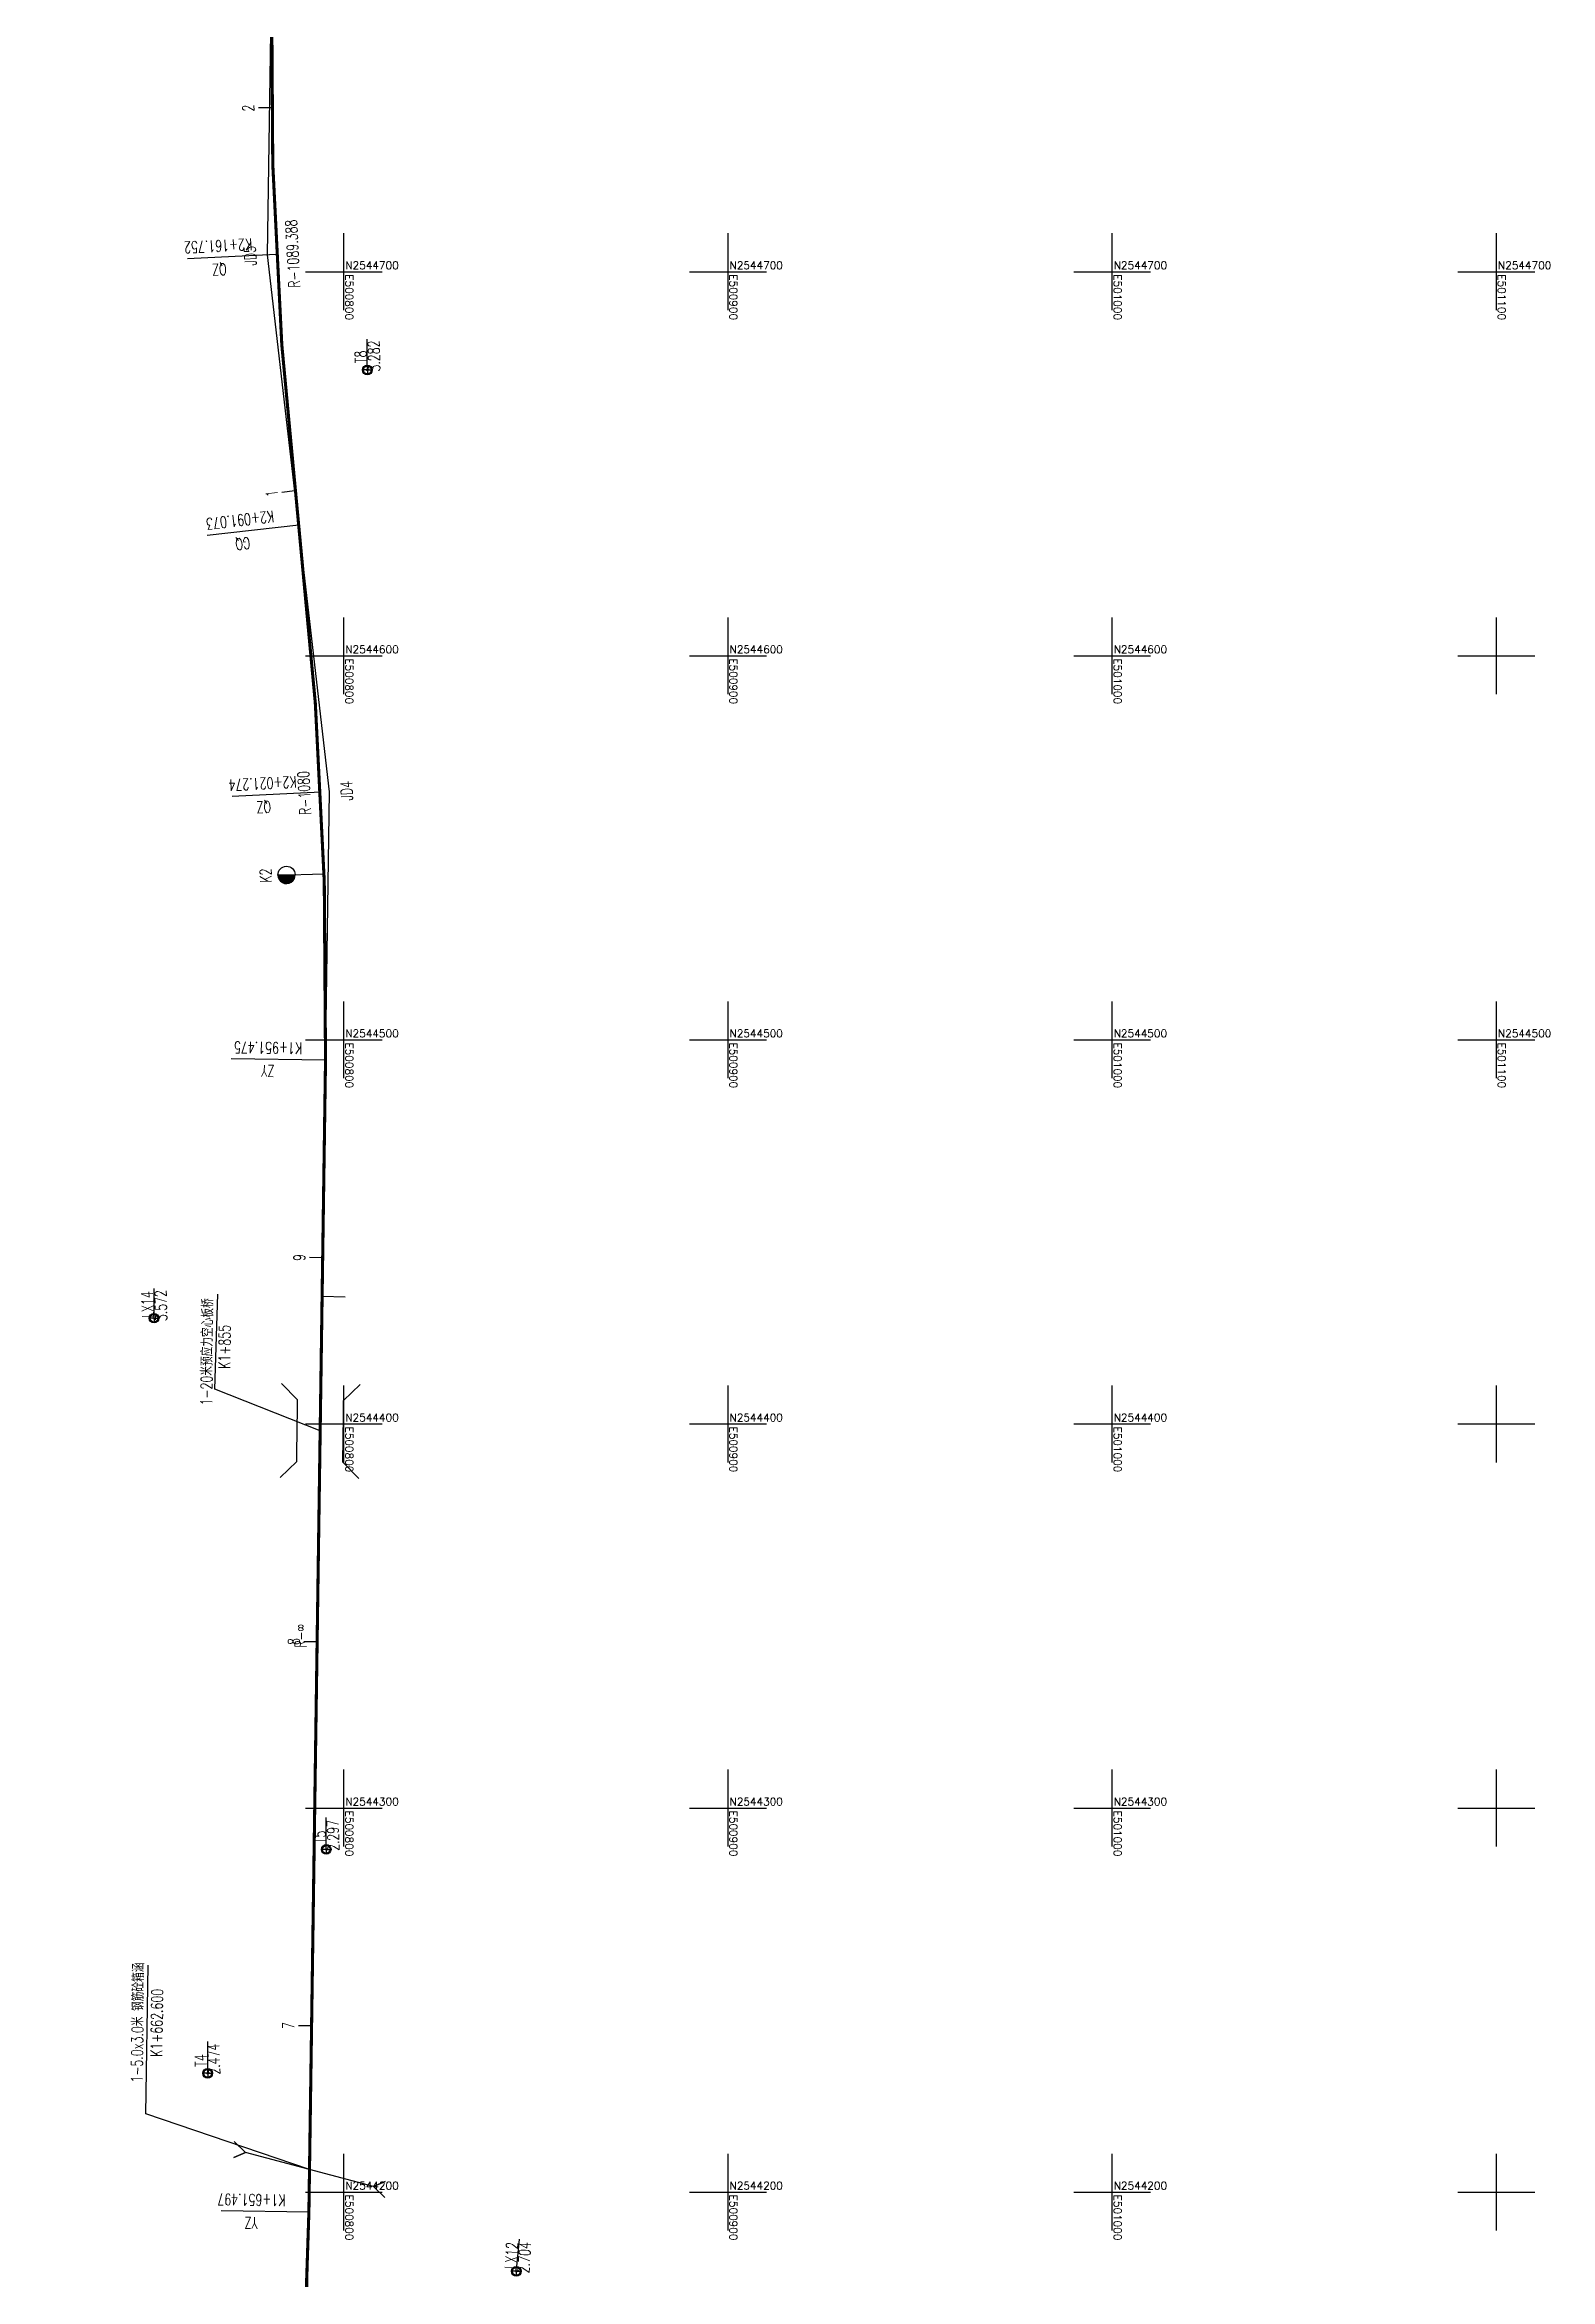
# Model space of a CAD drawing. Header units: inches. Extents: x 499362 to 502582, y 2541888 to 2545349.
# Drawn here: x 500722 to 501114, y 2544177 to 2544759 of the extents above; entities that cross this region are included whole.
import ezdxf
from ezdxf.enums import TextEntityAlignment as Align

# ---------------------------------------------------------------- set-up
doc = ezdxf.new("R2010")
doc.units = ezdxf.units.IN
for name, color, linetype in [('canshu', 7, 'Continuous'), ('circle', 3, 'Continuous'), ('station', 6, 'Continuous'), ('zhix', 7, 'Continuous'), ('坐标网', 2, 'Continuous'), ('控制导线点', 7, 'Continuous'), ('构造物', 5, 'Continuous'), ('桥梁', 6, 'Continuous'), ('要素桩', 7, 'Continuous')]:
    doc.layers.add(name, color=color, linetype=linetype)
doc.styles.add('GTF_XW', font='simplex1.shx', dxfattribs={"width": 0.7, "bigfont": 'hztxt.shx'})
doc.styles.get("Standard").update_dxf_attribs({"font": 'simplex1.shx', "width": 0.7, "bigfont": 'hztxt.shx'})
doc.styles.add('构造物', font='simplex1.shx', dxfattribs={"width": 0.75, "bigfont": 'hztxt.shx'})
doc.styles.add('桥梁', font='simplex1.shx', dxfattribs={"width": 0.75, "bigfont": 'hztxt.shx'})

# ---------------------------------------------------------------- blocks, each defined once
blk = doc.blocks.new('公里标')
at = {"layer": 'station'}
h = blk.add_hatch(color=256, dxfattribs=at)
edge = h.paths.add_edge_path()
edge.add_arc((0, 13), 3, 90, 270)
edge.add_line((0, 10), (0, 16))
blk.add_line((0, 16), (0, 0), dxfattribs=at)
blk.add_lwpolyline([(0, 16, 1), (0, 10)], format="xyb", close=True, dxfattribs=at)
blk.add_lwpolyline([(0, 16, -1), (0, 10, -15.340907)], format="xyb", dxfattribs=at)
blk = doc.blocks.new('控制导线点')
at = {"layer": '控制导线点'}
for p, q in [((500961.792, 2543567.946, 3.298), (500960.192, 2543567.946)), ((500962.192, 2543568.346, 3.298), (500962.192, 2543569.946)), ((500962.192, 2543567.546, 3.298), (500962.192, 2543565.946)), ((500962.592, 2543567.946, 3.298), (500964.192, 2543567.946))]:
    blk.add_line(p, q, dxfattribs=at)
for centre, radius in [((500962.192, 2543567.946), 2.5), ((500962.192, 2543567.946), 2), ((500962.192, 2543567.946, 3.298), 0.4)]:
    blk.add_circle(centre, radius, dxfattribs=at)

msp = doc.modelspace()

# ---------------------------------------------------------------- linework, layer by layer
msp.add_line((500800.35, 2544433.05), (500794.35, 2544433.14))
at = {"layer": 'circle', "flags": 128}
msp.add_lwpolyline([(501098.74, 2542642), (501070.02, 2543056.24), (500722.15, 2543579.97), (500789.69, 2544110.56), (500796.25, 2544564.61), (500780.14, 2544704.36), (500785.15, 2545040.06)], dxfattribs=at)
at = {"layer": 'circle'}
for centre in [(500788.25, 2544634.05), (500795.24, 2544494.72), (500790.91, 2544194.77)]:
    msp.add_circle(centre, 0, dxfattribs=at)
at = {"layer": 'station'}
for p, q in [((500781.19, 2544742.7), (500777.76, 2544742.65)), ((500787.26, 2544642.92), (500783.85, 2544642.55)), ((500794.5, 2544443.25), (500791.07, 2544443.3)), ((500793.06, 2544343.26), (500789.63, 2544343.31)), ((500791.61, 2544243.27), (500788.18, 2544243.32))]:
    msp.add_line(p, q, dxfattribs=at)
at = {"layer": 'zhix', "const_width": 0.8, "flags": 128}
msp.add_lwpolyline([(500779.06, 2544027.01, 0.028053), (500790.91, 2544194.77), (500795.24, 2544494.72, 0.032326), (500788.25, 2544634.05, -0.032451), (500781.19, 2544775.13), (500785.15, 2545040.06)], format="xyb", dxfattribs=at)
at = {"layer": '坐标网'}
for p, q in [((500800, 2544690), (500800, 2544710)), ((500900, 2544690), (500900, 2544710)), ((501000, 2544690), (501000, 2544710)), ((501100, 2544690), (501100, 2544710)), ((500790, 2544700), (500810, 2544700)), ((500890, 2544700), (500910, 2544700)), ((500990, 2544700), (501010, 2544700)), ((501090, 2544700), (501110, 2544700)), ((500800, 2544590), (500800, 2544610)), ((500900, 2544590), (500900, 2544610)), ((501000, 2544590), (501000, 2544610)), ((501100, 2544590), (501100, 2544610)), ((500790, 2544600), (500810, 2544600)), ((500890, 2544600), (500910, 2544600)), ((500990, 2544600), (501010, 2544600)), ((501090, 2544600), (501110, 2544600)), ((500800, 2544490), (500800, 2544510)), ((500900, 2544490), (500900, 2544510)), ((501000, 2544490), (501000, 2544510)), ((501100, 2544490), (501100, 2544510)), ((500790, 2544500), (500810, 2544500)), ((500890, 2544500), (500910, 2544500)), ((500990, 2544500), (501010, 2544500)), ((501090, 2544500), (501110, 2544500)), ((500800, 2544390), (500800, 2544410)), ((500900, 2544390), (500900, 2544410)), ((501000, 2544390), (501000, 2544410)), ((501100, 2544390), (501100, 2544410)), ((500790, 2544400), (500810, 2544400)), ((500890, 2544400), (500910, 2544400)), ((500990, 2544400), (501010, 2544400)), ((501090, 2544400), (501110, 2544400)), ((500800, 2544290), (500800, 2544310)), ((500900, 2544290), (500900, 2544310)), ((501000, 2544290), (501000, 2544310)), ((501100, 2544290), (501100, 2544310)), ((500790, 2544300), (500810, 2544300)), ((500890, 2544300), (500910, 2544300)), ((500990, 2544300), (501010, 2544300)), ((501090, 2544300), (501110, 2544300)), ((500800, 2544190), (500800, 2544210)), ((500900, 2544190), (500900, 2544210)), ((501000, 2544190), (501000, 2544210)), ((501100, 2544190), (501100, 2544210)), ((500790, 2544200), (500810, 2544200)), ((500890, 2544200), (500910, 2544200)), ((500990, 2544200), (501010, 2544200)), ((501090, 2544200), (501110, 2544200))]:
    msp.add_line(p, q, dxfattribs=at)
at = {"layer": '控制导线点'}
for p, q in [((500806.12, 2544675.67, -11.92), (500806.12, 2544682.42, -11.92)), ((500750.61, 2544428.78, 4.2), (500750.61, 2544435.3, 4.2)), ((500795.42, 2544290.47, -3.22), (500795.42, 2544297.55, -3.22)), ((500764.57, 2544232.17, -0.75), (500764.57, 2544239.19, -0.75)), ((500845.02, 2544180.62, -0.52), (500845.7, 2544187.77, -0.52))]:
    msp.add_line(p, q, dxfattribs=at)
at = {"layer": '构造物'}
msp.add_lwpolyline([(500791.07, 2544205.88), (500748.48, 2544220.4), (500749.04, 2544259.07)], dxfattribs=at)
at = {"layer": '构造物', "flags": 128}
msp.add_lwpolyline([(500810.72, 2544198.61), (500807.76, 2544201.46), (500810.78, 2544202.73), (500807.76, 2544201.46), (500774.38, 2544210.29), (500771.37, 2544209.02), (500774.38, 2544210.29), (500771.42, 2544213.15)], dxfattribs=at)
at = {"layer": '桥梁', "linetype": 'Continuous'}
for p, q in [((500766.44, 2544409.03), (500767.17, 2544433.79)), ((500793.85, 2544398.18), (500766.44, 2544409.03))]:
    msp.add_line(p, q, dxfattribs=at)
at = {"layer": '桥梁', "linetype": 'Continuous', "flags": 128}
for points in [[(500783.43, 2544386.08), (500787.73, 2544390.26), (500787.76, 2544392.26), (500787.79, 2544394.26), (500787.82, 2544396.26), (500787.85, 2544398.26), (500787.88, 2544400.26), (500787.91, 2544402.26), (500787.94, 2544404.26), (500787.97, 2544406.26), (500783.78, 2544410.57)], [(500803.91, 2544385.79), (500799.73, 2544390.09), (500799.76, 2544392.09), (500799.79, 2544394.09), (500799.82, 2544396.09), (500799.85, 2544398.09), (500799.88, 2544400.09), (500799.91, 2544402.09), (500799.94, 2544404.09), (500799.96, 2544406.09), (500804.27, 2544410.27)]]:
    msp.add_lwpolyline(points, dxfattribs=at)
at = {"layer": '要素桩'}
for p, q in [((500782.43, 2544704.47), (500759.31, 2544703.32)), ((500788.25, 2544634.05), (500764.43, 2544631.3)), ((500794, 2544564.5), (500770.94, 2544563.34)), ((500795.24, 2544494.72), (500770.69, 2544495.07)), ((500790.91, 2544194.77), (500768.07, 2544195.1))]:
    msp.add_line(p, q, dxfattribs=at)

# ---------------------------------------------------------------- block references
at = {"layer": 'station', "xscale": 0.75, "yscale": 0.75, "zscale": 0.75, "rotation": 91.74681840030591}
msp.add_blockref('公里标', (500794.85, 2544543.24), dxfattribs=at)
at = {"layer": '控制导线点', "xscale": 0.5, "yscale": 0.5, "zscale": 0.5}
for p in [(250325.03, 1272890.45, -11.92), (250269.51, 1272643.56, 0.35), (250314.33, 1272505.25, -3.22), (250283.47, 1272446.95, -0.75), (250363.8, 1272395.4, -0.52)]:
    msp.add_blockref('控制导线点', p, dxfattribs=at)

# ---------------------------------------------------------------- texts
at = {"layer": 'canshu', "style": 'GTF_XW', "width": 0.7}
for s, rotation, p in [('R-1089.388', 92.8611, (500786.71, 2544704.69)), ('JD5', 92.8611, (500775.64, 2544704.13)), ('R-1080', 92.87545, (500789.72, 2544564.28)), ('JD4', 92.87545, (500800.75, 2544564.84)), ('R-∞', 89.17249, (500788.79, 2544344.81))]:
    msp.add_text(s, height=3, rotation=rotation, dxfattribs=at).set_placement(p, align=Align.MIDDLE)
at = {"layer": 'station', "style": 'GTF_XW', "width": 0.7}
for s, rotation, p in [('2', 90.84948, (500776.62, 2544742.63)), ('1', 96.10893, (500782.71, 2544642.43)), ('K2', 91.74682, (500781.15, 2544542.82)), ('9', 89.17249, (500789.93, 2544443.32)), ('8', 89.17249, (500788.49, 2544343.33)), ('7', 89.17249, (500787.04, 2544243.34))]:
    msp.add_text(s, height=3, rotation=rotation, dxfattribs=at).set_placement(p, align=Align.CENTER)
at = {"layer": '坐标网', "style": 'GTF_XW'}
for s, p in [('E500800', (500800.4, 2544699.33)), ('E500900', (500900.4, 2544699.33)), ('E501000', (501000.4, 2544699.33)), ('E501100', (501100.4, 2544699.33)), ('E500800', (500800.4, 2544599.33)), ('E500900', (500900.4, 2544599.33)), ('E501000', (501000.4, 2544599.33)), ('E500800', (500800.4, 2544499.33)), ('E500900', (500900.4, 2544499.33)), ('E501000', (501000.4, 2544499.33)), ('E501100', (501100.4, 2544499.33)), ('E500800', (500800.4, 2544399.33)), ('E500900', (500900.4, 2544399.33)), ('E501000', (501000.4, 2544399.33)), ('E500800', (500800.4, 2544299.33)), ('E500900', (500900.4, 2544299.33)), ('E501000', (501000.4, 2544299.33)), ('E500800', (500800.4, 2544199.33)), ('E500900', (500900.4, 2544199.33)), ('E501000', (501000.4, 2544199.33))]:
    msp.add_text(s, height=2, rotation=270, dxfattribs=at).set_placement(p)
for s, p in [('N2544700', (500800.4, 2544700.67)), ('N2544700', (500900.4, 2544700.67)), ('N2544700', (501000.4, 2544700.67)), ('N2544700', (501100.4, 2544700.67)), ('N2544600', (500800.4, 2544600.67)), ('N2544600', (500900.4, 2544600.67)), ('N2544600', (501000.4, 2544600.67)), ('N2544500', (500800.4, 2544500.67)), ('N2544500', (500900.4, 2544500.67)), ('N2544500', (501000.4, 2544500.67)), ('N2544500', (501100.4, 2544500.67)), ('N2544400', (500800.4, 2544400.67)), ('N2544400', (500900.4, 2544400.67)), ('N2544400', (501000.4, 2544400.67)), ('N2544300', (500800.4, 2544300.67)), ('N2544300', (500900.4, 2544300.67)), ('N2544300', (501000.4, 2544300.67)), ('N2544200', (500800.4, 2544200.67)), ('N2544200', (500900.4, 2544200.67)), ('N2544200', (501000.4, 2544200.67))]:
    msp.add_text(s, height=2, dxfattribs=at).set_placement(p)
at = {"layer": '控制导线点', "ltscale": 1000, "width": 0.7}
for s, rotation, p in [('3.282', 91.98239, (500807.71, 2544682.09, -14.17)), ('T8', 91.98239, (500804.35, 2544679.46, -14.17)), ('LX14', 91.98239, (500748.77, 2544434.55, 1.95)), ('3.572', 91.98239, (500752.26, 2544434.84, 1.95)), ('2.297', 91.98239, (500797.06, 2544296.89, -5.47)), ('T5', 91.98239, (500793.71, 2544294.09, -5.47)), ('2.474', 91.98239, (500766.04, 2544238.63, -3)), ('T4', 91.98239, (500762.71, 2544235.87, -3)), ('LX12', 86.55238, (500843.83, 2544186.96, -2.77)), ('2.704', 86.55238, (500847.24, 2544186.96, -2.77))]:
    msp.add_text(s, height=3, rotation=rotation, dxfattribs=at).set_placement(p, align=Align.MIDDLE_RIGHT)
at = {"layer": '构造物', "style": '构造物', "width": 0.7}
for s, p in [('1-5.0x3.0米 钢筋砼箱涵', (500746.32, 2544244.15)), ('K1+662.600', (500751.32, 2544244.07))]:
    msp.add_text(s, height=3, rotation=89.17249, dxfattribs=at).set_placement(p, align=Align.MIDDLE_CENTER)
at = {"layer": '桥梁', "linetype": 'Continuous', "style": '桥梁', "width": 0.7}
for s, p in [('1-20米预应力空心板桥', (500764.59, 2544432.72)), ('K1+855', (500769.04, 2544425.78))]:
    msp.add_text(s, height=3, rotation=89.17249, dxfattribs=at).set_placement(p, align=Align.MIDDLE_RIGHT)
at = {"layer": '要素桩', "style": 'GTF_XW', "width": 0.7}
for s, rotation, p in [('K2+161.752', 182.8611, (500767.3, 2544706.72)), ('QZ', 182.8611, (500767.6, 2544700.73)), ('K2+091.073', 186.57841, (500773, 2544635.31)), ('GQ', 186.57841, (500773.69, 2544629.35)), ('K2+021.274', 182.87545, (500778.86, 2544566.74)), ('QZ', 182.87545, (500779.17, 2544560.75)), ('K1+951.475', 179.17249, (500780.29, 2544497.94)), ('ZY', 179.17249, (500780.2, 2544491.94)), ('K1+651.497', 179.17249, (500775.96, 2544197.99)), ('YZ', 179.17249, (500775.87, 2544191.99))]:
    msp.add_text(s, height=3, rotation=rotation, dxfattribs=at).set_placement(p, align=Align.MIDDLE)

doc.saveas('drawing.dxf')
